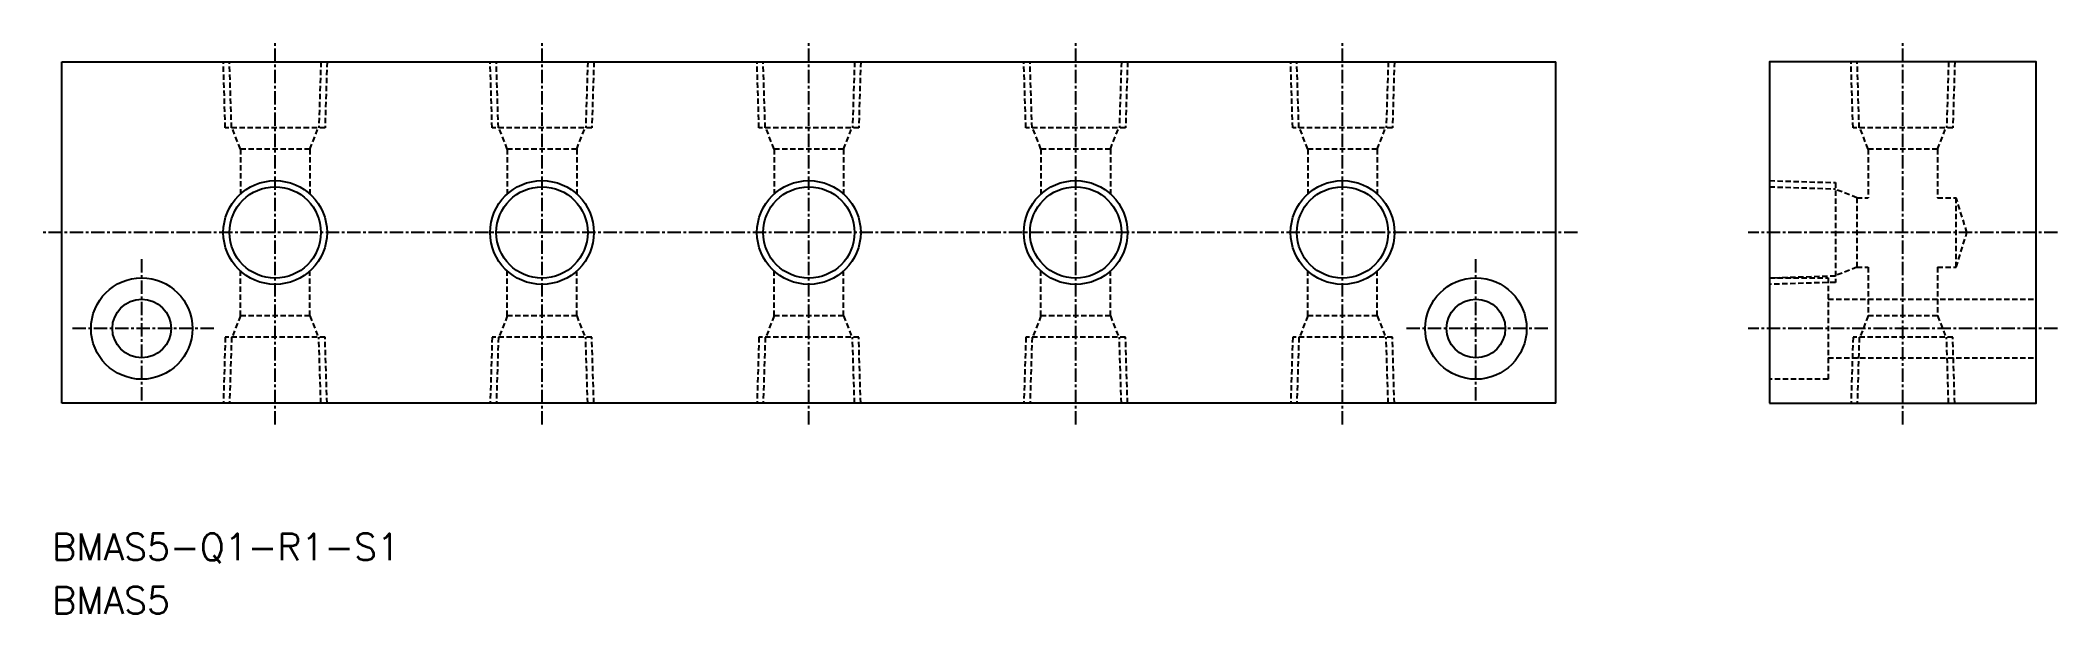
# Model space of a CAD drawing. Extents: x 48 to 237, y 69 to 123.
import ezdxf
from ezdxf.enums import TextEntityAlignment as Align

# ---------------------------------------------------------------- set-up
doc = ezdxf.new("R2010")
doc.units = 0
doc.linetypes.add('CENTER', pattern=[2, 1.25, -0.25, 0.25, -0.25])
doc.linetypes.add('DASHED', pattern=[0.75, 0.5, -0.25])
doc.layers.get('0').update_dxf_attribs({"linetype": 'CONTINUOUS'})
doc.layers.add('CENTER', color=1, linetype='CENTER')
doc.styles.get("Standard").update_dxf_attribs({"font": 'txt.shx', "bigfont": 'extfont.shx'})

msp = doc.modelspace()

# ---------------------------------------------------------------- linework, layer by layer
at = {"color": 7, "linetype": 'CONTINUOUS'}
for p, q in [((50, 121), (190, 121)), ((50, 89), (50, 121)), ((190, 89), (190, 121)), ((190, 89), (50, 89))]:
    msp.add_line(p, q, dxfattribs=at)
at = {"color": 3, "linetype": 'DASHED'}
for p, q in [((65.33, 114.8), (65.14, 121)), ((65.91, 114.8), (65.72, 121)), ((74.28, 121), (74.09, 114.8)), ((74.86, 121), (74.67, 114.8)), ((90.33, 114.8), (90.14, 121)), ((90.91, 114.8), (90.72, 121)), ((99.28, 121), (99.09, 114.8)), ((99.86, 121), (99.67, 114.8)), ((115.33, 114.8), (115.14, 121)), ((115.91, 114.8), (115.72, 121)), ((124.28, 121), (124.09, 114.8)), ((124.86, 121), (124.67, 114.8)), ((140.33, 114.8), (140.14, 121)), ((140.91, 114.8), (140.72, 121)), ((149.28, 121), (149.09, 114.8)), ((149.86, 121), (149.67, 114.8)), ((165.33, 114.8), (165.14, 121)), ((165.91, 114.8), (165.72, 121)), ((174.28, 121), (174.09, 114.8)), ((174.86, 121), (174.67, 114.8)), ((217.83, 114.8), (217.64, 121)), ((218.41, 114.8), (218.22, 121)), ((226.78, 121), (226.59, 114.8)), ((227.36, 121), (227.17, 114.8)), ((74.67, 114.8), (65.33, 114.8)), ((66.75, 112.8), (65.97, 114.8)), ((73.25, 112.8), (74.03, 114.8)), ((99.67, 114.8), (90.33, 114.8)), ((91.75, 112.8), (90.97, 114.8)), ((98.25, 112.8), (99.03, 114.8)), ((124.67, 114.8), (115.33, 114.8)), ((116.75, 112.8), (115.97, 114.8)), ((123.25, 112.8), (124.03, 114.8)), ((149.67, 114.8), (140.33, 114.8)), ((141.75, 112.8), (140.97, 114.8)), ((148.25, 112.8), (149.03, 114.8)), ((174.67, 114.8), (165.33, 114.8)), ((166.75, 112.8), (165.97, 114.8)), ((173.25, 112.8), (174.03, 114.8)), ((227.17, 114.8), (217.83, 114.8)), ((219.25, 112.8), (218.47, 114.8)), ((225.75, 112.8), (226.53, 114.8)), ((73.25, 112.8), (66.75, 112.8)), ((66.75, 112.8), (66.75, 108.62)), ((73.25, 112.8), (73.25, 108.62)), ((91.75, 112.8), (91.75, 108.62)), ((98.25, 112.8), (91.75, 112.8)), ((98.25, 112.8), (98.25, 108.62)), ((123.25, 112.8), (116.75, 112.8)), ((116.75, 112.8), (116.75, 108.62)), ((123.25, 112.8), (123.25, 108.62)), ((141.75, 112.8), (141.75, 108.62)), ((148.25, 112.8), (141.75, 112.8)), ((148.25, 112.8), (148.25, 108.62)), ((166.75, 112.8), (166.75, 108.62)), ((173.25, 112.8), (166.75, 112.8)), ((173.25, 112.8), (173.25, 108.62)), ((225.75, 112.8), (219.25, 112.8)), ((219.25, 112.8), (219.25, 108.25)), ((225.75, 112.8), (225.75, 108.25)), ((210, 109.86), (216.2, 109.67)), ((216.2, 109.67), (216.2, 100.33)), ((210, 109.28), (216.2, 109.09)), ((218.2, 108.25), (216.2, 109.03)), ((218.2, 108.25), (218.2, 101.75)), ((218.2, 108.25), (219.25, 108.25)), ((225.75, 108.25), (227.5, 108.25)), ((228.5, 105), (227.5, 108.25)), ((227.5, 101.75), (227.5, 108.25)), ((227.5, 101.75), (228.5, 105)), ((66.75, 97.2), (66.75, 101.38)), ((73.25, 97.2), (73.25, 101.38)), ((91.75, 97.2), (91.75, 101.38)), ((98.25, 97.2), (98.25, 101.38)), ((116.75, 97.2), (116.75, 101.38)), ((123.25, 97.2), (123.25, 101.38)), ((141.75, 97.2), (141.75, 101.38)), ((148.25, 97.2), (148.25, 101.38)), ((166.75, 97.2), (166.75, 101.38)), ((173.25, 97.2), (173.25, 101.38)), ((216.2, 100.91), (210, 100.72)), ((210, 100.75), (215.5, 100.75)), ((216.2, 100.33), (210, 100.14)), ((215.5, 100.75), (215.5, 91.25)), ((218.2, 101.75), (216.2, 100.97)), ((218.2, 101.75), (219.25, 101.75)), ((219.25, 101.75), (219.25, 97.2)), ((225.75, 101.75), (227.5, 101.75)), ((225.75, 101.75), (225.75, 97.2)), ((215.5, 98.75), (235, 98.75)), ((66.75, 97.2), (65.97, 95.2)), ((73.25, 97.2), (66.75, 97.2)), ((73.25, 97.2), (74.03, 95.2)), ((91.75, 97.2), (90.97, 95.2)), ((98.25, 97.2), (91.75, 97.2)), ((98.25, 97.2), (99.03, 95.2)), ((116.75, 97.2), (115.97, 95.2)), ((123.25, 97.2), (116.75, 97.2)), ((123.25, 97.2), (124.03, 95.2)), ((141.75, 97.2), (140.97, 95.2)), ((148.25, 97.2), (141.75, 97.2)), ((148.25, 97.2), (149.03, 95.2)), ((166.75, 97.2), (165.97, 95.2)), ((173.25, 97.2), (166.75, 97.2)), ((173.25, 97.2), (174.03, 95.2)), ((219.25, 97.2), (218.47, 95.2)), ((225.75, 97.2), (219.25, 97.2)), ((225.75, 97.2), (226.53, 95.2)), ((65.33, 95.2), (65.14, 89)), ((74.67, 95.2), (65.33, 95.2)), ((65.91, 95.2), (65.72, 89)), ((74.28, 89), (74.09, 95.2)), ((74.86, 89), (74.67, 95.2)), ((90.33, 95.2), (90.14, 89)), ((99.67, 95.2), (90.33, 95.2)), ((90.91, 95.2), (90.72, 89)), ((99.28, 89), (99.09, 95.2)), ((99.86, 89), (99.67, 95.2)), ((115.33, 95.2), (115.14, 89)), ((124.67, 95.2), (115.33, 95.2)), ((115.91, 95.2), (115.72, 89)), ((124.28, 89), (124.09, 95.2)), ((124.86, 89), (124.67, 95.2)), ((140.33, 95.2), (140.14, 89)), ((149.67, 95.2), (140.33, 95.2)), ((140.91, 95.2), (140.72, 89)), ((149.28, 89), (149.09, 95.2)), ((149.86, 89), (149.67, 95.2)), ((165.33, 95.2), (165.14, 89)), ((174.67, 95.2), (165.33, 95.2)), ((165.91, 95.2), (165.72, 89)), ((174.28, 89), (174.09, 95.2)), ((174.86, 89), (174.67, 95.2)), ((217.83, 95.2), (217.64, 89)), ((227.17, 95.2), (217.83, 95.2)), ((218.41, 95.2), (218.22, 89)), ((226.78, 89), (226.59, 95.2)), ((227.36, 89), (227.17, 95.2)), ((215.5, 93.25), (235, 93.25)), ((215.5, 91.25), (210, 91.25))]:
    msp.add_line(p, q, dxfattribs=at)
at = {"color": 7, "linetype": 'CONTINUOUS'}
msp.add_lwpolyline([(210, 89), (235, 89), (235, 121), (210, 121)], close=True, dxfattribs=at)
at = {"color": 3, "linetype": 'CONTINUOUS'}
for centre in [(70, 105), (95, 105), (120, 105), (145, 105), (170, 105)]:
    msp.add_circle(centre, 4.86, dxfattribs=at)
at = {"color": 7, "linetype": 'CONTINUOUS'}
for centre, radius in [((70, 105), 4.28), ((95, 105), 4.28), ((120, 105), 4.28), ((145, 105), 4.28), ((170, 105), 4.28), ((57.5, 96), 4.75), ((182.5, 96), 4.75), ((57.5, 96), 2.75), ((182.5, 96), 2.75)]:
    msp.add_circle(centre, radius, dxfattribs=at)
at = {"layer": 'CENTER', "color": 1, "linetype": 'CENTER'}
for p, q in [((70, 87), (70, 123)), ((95, 87), (95, 123)), ((120, 87), (120, 123)), ((145, 87), (145, 123)), ((170, 87), (170, 123)), ((222.5, 87), (222.5, 123)), ((192, 105), (48, 105)), ((237, 105), (208, 105)), ((57.5, 89.25), (57.5, 102.75)), ((182.5, 89.25), (182.5, 102.75)), ((64.25, 96), (50.75, 96)), ((189.25, 96), (175.75, 96)), ((237, 96), (208, 96))]:
    msp.add_line(p, q, dxfattribs=at)

# ---------------------------------------------------------------- texts
at = {"color": 7, "linetype": 'CONTINUOUS'}
for s, p in [('BMAS5-Q1-R1-S1', (49.1, 75.54)), ('BMAS5', (49.1, 70.54))]:
    msp.add_text(s, height=2.5, dxfattribs=at).set_placement(p, align=Align.MIDDLE_LEFT)

doc.saveas('drawing.dxf')
